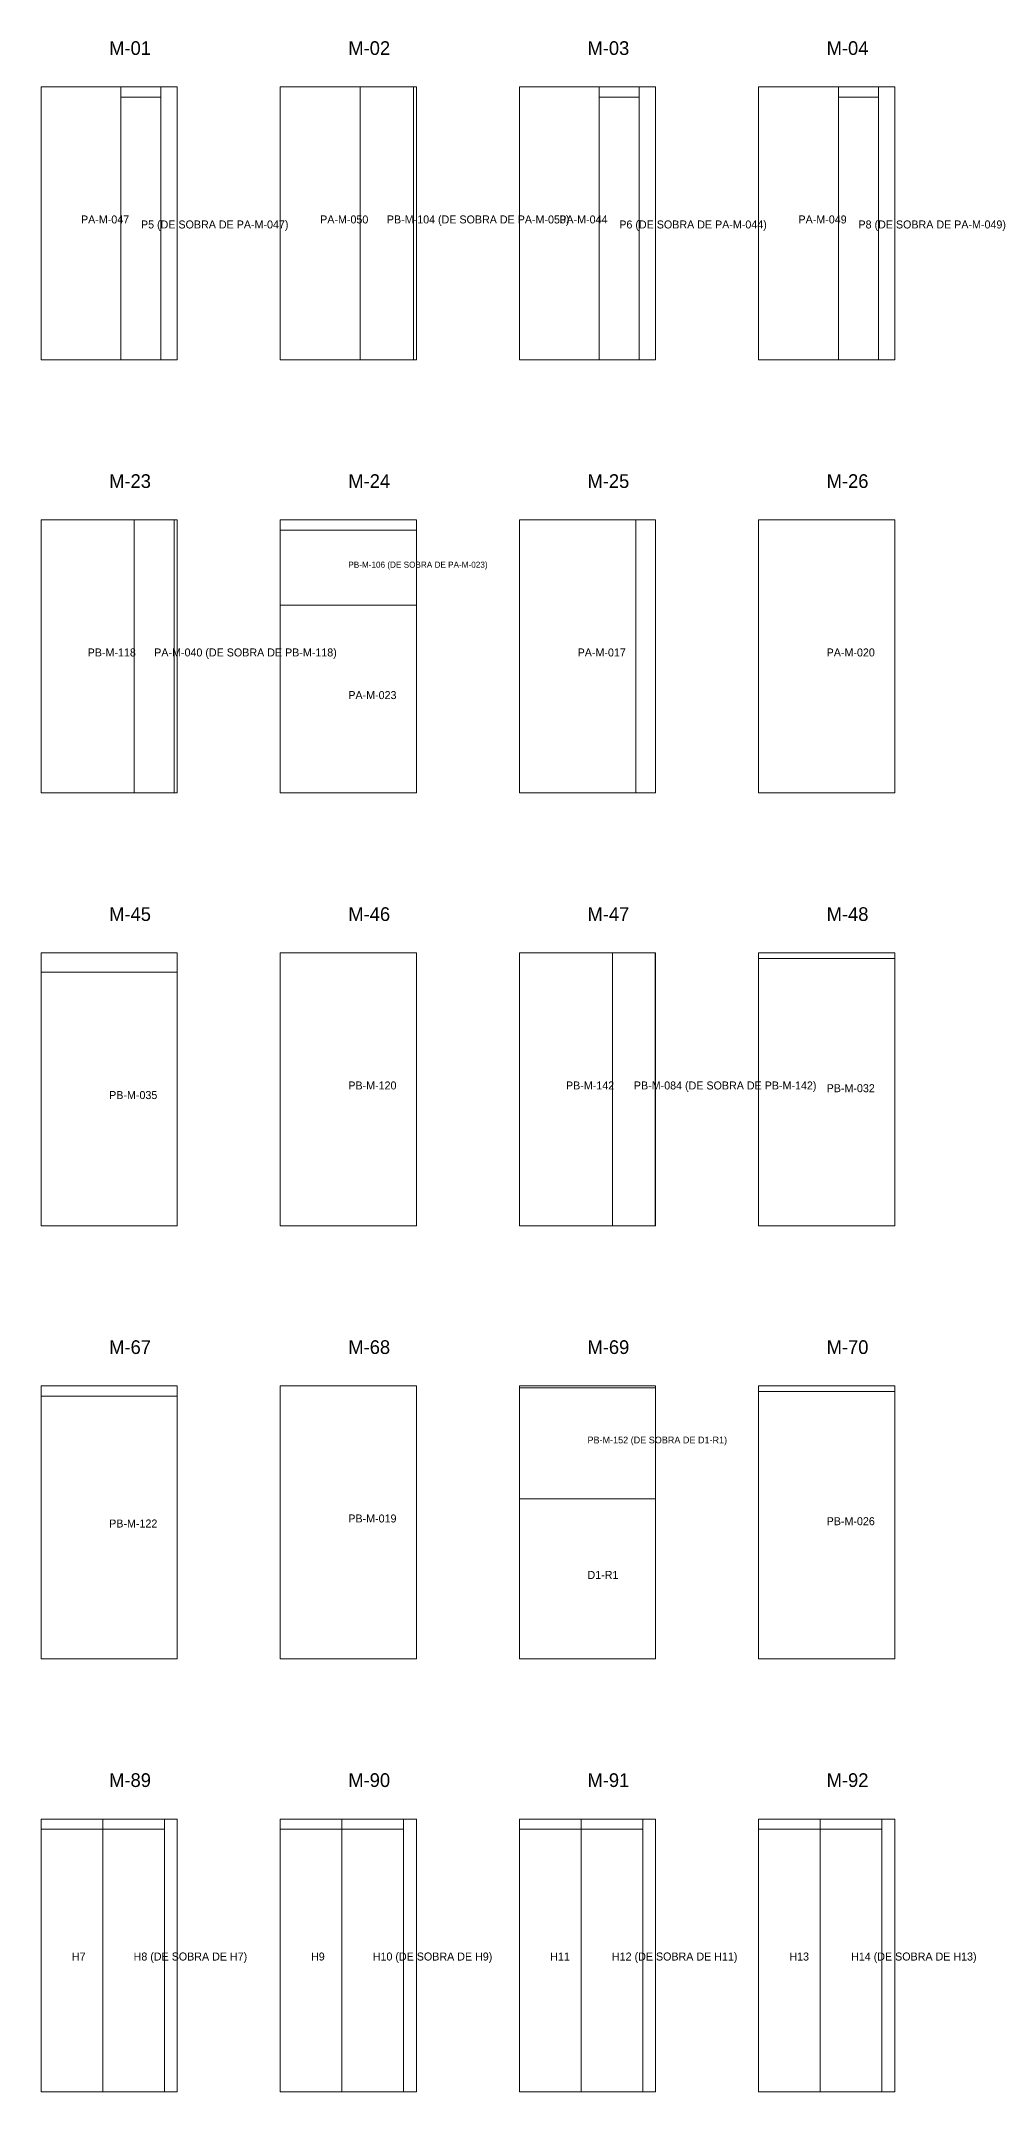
# Model space of a CAD drawing. Header units: metres. Extents: x 272.3 to 354.7, y -132.1 to -56.9.
# Drawn here: x 272.47 to 276.64, y -83.54 to -74.57 of the extents above; entities that cross this region are included whole.
import ezdxf

# ---------------------------------------------------------------- set-up
doc = ezdxf.new("R2010")
doc.units = ezdxf.units.M
for name, color, linetype, lineweight, plot in [('PLAN-CORTE-DESPERDICIO', 1, 'Continuous', 0, False), ('PLAN-CORTE-PIEZAS-A-ABRIR', 7, 'Continuous', 0, False), ('PLAN-CORTE-RECORTES', 3, 'Continuous', 0, False), ('PLAN-CORTE-TEXTOS', 5, 'Continuous', 0, False)]:
    doc.layers.add(name, color=color, linetype=linetype, lineweight=lineweight, plot=plot)

msp = doc.modelspace()

# ---------------------------------------------------------------- linework, layer by layer
at = {"layer": 'PLAN-CORTE-DESPERDICIO'}
for points in [[(272.8207, -74.8153), (272.9957, -74.8153), (272.9957, -74.7713), (272.8207, -74.7713)], [(272.9957, -75.9653), (273.067, -75.9653), (273.067, -74.7713), (272.9957, -74.7713)], [(274.1007, -75.9653), (274.113, -75.9653), (274.113, -74.7713), (274.1007, -74.7713)], [(274.9127, -74.8153), (275.0877, -74.8153), (275.0877, -74.7713), (274.9127, -74.7713)], [(275.0877, -75.9653), (275.159, -75.9653), (275.159, -74.7713), (275.0877, -74.7713)], [(275.9587, -74.8153), (276.1337, -74.8153), (276.1337, -74.7713), (275.9587, -74.7713)], [(276.1337, -75.9653), (276.205, -75.9653), (276.205, -74.7713), (276.1337, -74.7713)], [(273.0532, -77.8593), (273.067, -77.8593), (273.067, -76.6653), (273.0532, -76.6653)], [(273.517, -76.7103), (274.113, -76.7103), (274.113, -76.6653), (273.517, -76.6653)], [(275.073, -77.8593), (275.159, -77.8593), (275.159, -76.6653), (275.073, -76.6653)], [(272.471, -78.6433), (273.067, -78.6433), (273.067, -78.5593), (272.471, -78.5593)], [(275.609, -78.5833), (276.205, -78.5833), (276.205, -78.5593), (275.609, -78.5593)], [(272.471, -80.4973), (273.067, -80.4973), (273.067, -80.4533), (272.471, -80.4533)], [(275.609, -80.4773), (276.205, -80.4773), (276.205, -80.4533), (275.609, -80.4533)], [(272.471, -82.3913), (272.741, -82.3913), (272.741, -82.3473), (272.471, -82.3473)], [(272.741, -82.3913), (273.011, -82.3913), (273.011, -82.3473), (272.741, -82.3473)], [(273.011, -83.5413), (273.067, -83.5413), (273.067, -82.3473), (273.011, -82.3473)], [(273.517, -82.3913), (273.787, -82.3913), (273.787, -82.3473), (273.517, -82.3473)], [(273.787, -82.3913), (274.057, -82.3913), (274.057, -82.3473), (273.787, -82.3473)], [(274.057, -83.5413), (274.113, -83.5413), (274.113, -82.3473), (274.057, -82.3473)], [(274.563, -82.3913), (274.833, -82.3913), (274.833, -82.3473), (274.563, -82.3473)], [(274.833, -82.3913), (275.103, -82.3913), (275.103, -82.3473), (274.833, -82.3473)], [(275.103, -83.5413), (275.159, -83.5413), (275.159, -82.3473), (275.103, -82.3473)], [(275.609, -82.3913), (275.879, -82.3913), (275.879, -82.3473), (275.609, -82.3473)], [(275.879, -82.3913), (276.149, -82.3913), (276.149, -82.3473), (275.879, -82.3473)], [(276.149, -83.5413), (276.205, -83.5413), (276.205, -82.3473), (276.149, -82.3473)]]:
    msp.add_lwpolyline(points, close=True, dxfattribs=at)
at = {"layer": 'PLAN-CORTE-PIEZAS-A-ABRIR'}
for points in [[(272.471, -75.9653), (273.067, -75.9653), (273.067, -74.7713), (272.471, -74.7713)], [(273.517, -75.9653), (274.113, -75.9653), (274.113, -74.7713), (273.517, -74.7713)], [(274.563, -75.9653), (275.159, -75.9653), (275.159, -74.7713), (274.563, -74.7713)], [(275.609, -75.9653), (276.205, -75.9653), (276.205, -74.7713), (275.609, -74.7713)], [(272.471, -77.8593), (273.067, -77.8593), (273.067, -76.6653), (272.471, -76.6653)], [(273.517, -77.8593), (274.113, -77.8593), (274.113, -76.6653), (273.517, -76.6653)], [(274.563, -77.8593), (275.159, -77.8593), (275.159, -76.6653), (274.563, -76.6653)], [(275.609, -77.8593), (276.205, -77.8593), (276.205, -76.6653), (275.609, -76.6653)], [(272.471, -79.7533), (273.067, -79.7533), (273.067, -78.5593), (272.471, -78.5593)], [(273.517, -79.7533), (274.113, -79.7533), (274.113, -78.5593), (273.517, -78.5593)], [(274.563, -79.7533), (275.159, -79.7533), (275.159, -78.5593), (274.563, -78.5593)], [(275.609, -79.7533), (276.205, -79.7533), (276.205, -78.5593), (275.609, -78.5593)], [(272.471, -81.6473), (273.067, -81.6473), (273.067, -80.4533), (272.471, -80.4533)], [(273.517, -81.6473), (274.113, -81.6473), (274.113, -80.4533), (273.517, -80.4533)], [(274.563, -81.6473), (275.159, -81.6473), (275.159, -80.4533), (274.563, -80.4533)], [(275.609, -81.6473), (276.205, -81.6473), (276.205, -80.4533), (275.609, -80.4533)], [(272.471, -83.5413), (273.067, -83.5413), (273.067, -82.3473), (272.471, -82.3473)], [(273.517, -83.5413), (274.113, -83.5413), (274.113, -82.3473), (273.517, -82.3473)], [(274.563, -83.5413), (275.159, -83.5413), (275.159, -82.3473), (274.563, -82.3473)], [(275.609, -83.5413), (276.205, -83.5413), (276.205, -82.3473), (275.609, -82.3473)]]:
    msp.add_lwpolyline(points, close=True, dxfattribs=at)
at = {"layer": 'PLAN-CORTE-RECORTES'}
for points in [[(272.471, -75.9653), (272.8207, -75.9653), (272.8207, -74.7713), (272.471, -74.7713)], [(272.8207, -75.9653), (272.9957, -75.9653), (272.9957, -74.8153), (272.8207, -74.8153)], [(273.517, -75.9653), (273.8667, -75.9653), (273.8667, -74.7713), (273.517, -74.7713)], [(273.8667, -75.9653), (274.1007, -75.9653), (274.1007, -74.7713), (273.8667, -74.7713)], [(274.563, -75.9653), (274.9127, -75.9653), (274.9127, -74.7713), (274.563, -74.7713)], [(274.9127, -75.9653), (275.0877, -75.9653), (275.0877, -74.8153), (274.9127, -74.8153)], [(275.609, -75.9653), (275.9587, -75.9653), (275.9587, -74.7713), (275.609, -74.7713)], [(275.9587, -75.9653), (276.1337, -75.9653), (276.1337, -74.8153), (275.9587, -74.8153)], [(272.471, -77.8593), (272.879, -77.8593), (272.879, -76.6653), (272.471, -76.6653)], [(272.879, -77.8593), (273.0532, -77.8593), (273.0532, -76.6653), (272.879, -76.6653)], [(274.563, -77.8593), (275.073, -77.8593), (275.073, -76.6653), (274.563, -76.6653)], [(275.609, -77.8593), (276.205, -77.8593), (276.205, -76.6653), (275.609, -76.6653)], [(273.517, -77.0383), (274.113, -77.0383), (274.113, -76.7103), (273.517, -76.7103)], [(273.517, -77.8593), (274.113, -77.8593), (274.113, -77.0383), (273.517, -77.0383)], [(273.517, -79.7533), (274.113, -79.7533), (274.113, -78.5593), (273.517, -78.5593)], [(274.563, -79.7533), (274.971, -79.7533), (274.971, -78.5593), (274.563, -78.5593)], [(274.971, -79.7533), (275.157, -79.7533), (275.157, -78.5593), (274.971, -78.5593)], [(275.609, -79.7533), (276.205, -79.7533), (276.205, -78.5833), (275.609, -78.5833)], [(272.471, -79.7533), (273.067, -79.7533), (273.067, -78.6433), (272.471, -78.6433)], [(273.517, -81.6473), (274.113, -81.6473), (274.113, -80.4533), (273.517, -80.4533)], [(274.563, -80.9473), (275.159, -80.9473), (275.159, -80.4613), (274.563, -80.4613)], [(272.471, -81.6473), (273.067, -81.6473), (273.067, -80.4973), (272.471, -80.4973)], [(275.609, -81.6473), (276.205, -81.6473), (276.205, -80.4773), (275.609, -80.4773)], [(274.563, -81.6473), (275.159, -81.6473), (275.159, -80.9473), (274.563, -80.9473)], [(272.471, -83.5413), (272.741, -83.5413), (272.741, -82.3913), (272.471, -82.3913)], [(272.741, -83.5413), (273.011, -83.5413), (273.011, -82.3913), (272.741, -82.3913)], [(273.517, -83.5413), (273.787, -83.5413), (273.787, -82.3913), (273.517, -82.3913)], [(273.787, -83.5413), (274.057, -83.5413), (274.057, -82.3913), (273.787, -82.3913)], [(274.563, -83.5413), (274.833, -83.5413), (274.833, -82.3913), (274.563, -82.3913)], [(274.833, -83.5413), (275.103, -83.5413), (275.103, -82.3913), (274.833, -82.3913)], [(275.609, -83.5413), (275.879, -83.5413), (275.879, -82.3913), (275.609, -82.3913)], [(275.879, -83.5413), (276.149, -83.5413), (276.149, -82.3913), (275.879, -82.3913)]]:
    msp.add_lwpolyline(points, close=True, dxfattribs=at)

# ---------------------------------------------------------------- texts
at = {"layer": 'PLAN-CORTE-TEXTOS'}
for s, height, p in [('M-01', 0.06, (272.769, -74.6313)), ('M-02', 0.06, (273.815, -74.6313)), ('M-03', 0.06, (274.861, -74.6313)), ('M-04', 0.06, (275.907, -74.6313)), ('PA-M-047', 0.035, (272.6458, -75.3683)), ('P5 (DE SOBRA DE PA-M-047)', 0.035, (272.9082, -75.3903)), ('PA-M-050', 0.035, (273.6918, -75.3683)), ('PB-M-104 (DE SOBRA DE PA-M-050)', 0.035, (273.9837, -75.3683)), ('PA-M-044', 0.035, (274.7378, -75.3683)), ('P6 (DE SOBRA DE PA-M-044)', 0.035, (275.0002, -75.3903)), ('PA-M-049', 0.035, (275.7838, -75.3683)), ('P8 (DE SOBRA DE PA-M-049)', 0.035, (276.0462, -75.3903)), ('M-23', 0.06, (272.769, -76.5253)), ('M-24', 0.06, (273.815, -76.5253)), ('M-25', 0.06, (274.861, -76.5253)), ('M-26', 0.06, (275.907, -76.5253)), ('PB-M-106 (DE SOBRA DE PA-M-023)', 0.026703, (273.815, -76.8743)), ('PB-M-118', 0.035, (272.675, -77.2623)), ('PA-M-040 (DE SOBRA DE PB-M-118)', 0.035, (272.9661, -77.2623)), ('PA-M-017', 0.035, (274.818, -77.2623)), ('PA-M-020', 0.035, (275.907, -77.2623)), ('PA-M-023', 0.035, (273.815, -77.4488)), ('M-45', 0.06, (272.769, -78.4193)), ('M-46', 0.06, (273.815, -78.4193)), ('M-47', 0.06, (274.861, -78.4193)), ('M-48', 0.06, (275.907, -78.4193)), ('PB-M-120', 0.035, (273.815, -79.1563)), ('PB-M-142', 0.035, (274.767, -79.1563)), ('PB-M-084 (DE SOBRA DE PB-M-142)', 0.035, (275.064, -79.1563)), ('PB-M-035', 0.035, (272.769, -79.1983)), ('PB-M-032', 0.035, (275.907, -79.1683)), ('M-67', 0.06, (272.769, -80.3133)), ('M-68', 0.06, (273.815, -80.3133)), ('M-69', 0.06, (274.861, -80.3133)), ('M-70', 0.06, (275.907, -80.3133)), ('PB-M-152 (DE SOBRA DE D1-R1)', 0.029563, (274.861, -80.7043)), ('PB-M-122', 0.035, (272.769, -81.0723)), ('PB-M-019', 0.035, (273.815, -81.0503)), ('PB-M-026', 0.035, (275.907, -81.0623)), ('D1-R1', 0.035, (274.861, -81.2973)), ('M-89', 0.06, (272.769, -82.2073)), ('M-90', 0.06, (273.815, -82.2073)), ('M-91', 0.06, (274.861, -82.2073)), ('M-92', 0.06, (275.907, -82.2073)), ('H7', 0.035, (272.606, -82.9663)), ('H8 (DE SOBRA DE H7)', 0.035, (272.876, -82.9663)), ('H9', 0.035, (273.652, -82.9663)), ('H10 (DE SOBRA DE H9)', 0.035, (273.922, -82.9663)), ('H11', 0.035, (274.698, -82.9663)), ('H12 (DE SOBRA DE H11)', 0.035, (274.968, -82.9663)), ('H13', 0.035, (275.744, -82.9663)), ('H14 (DE SOBRA DE H13)', 0.035, (276.014, -82.9663))]:
    msp.add_text(s, height=height, dxfattribs=at).set_placement(p)

doc.saveas('drawing.dxf')
